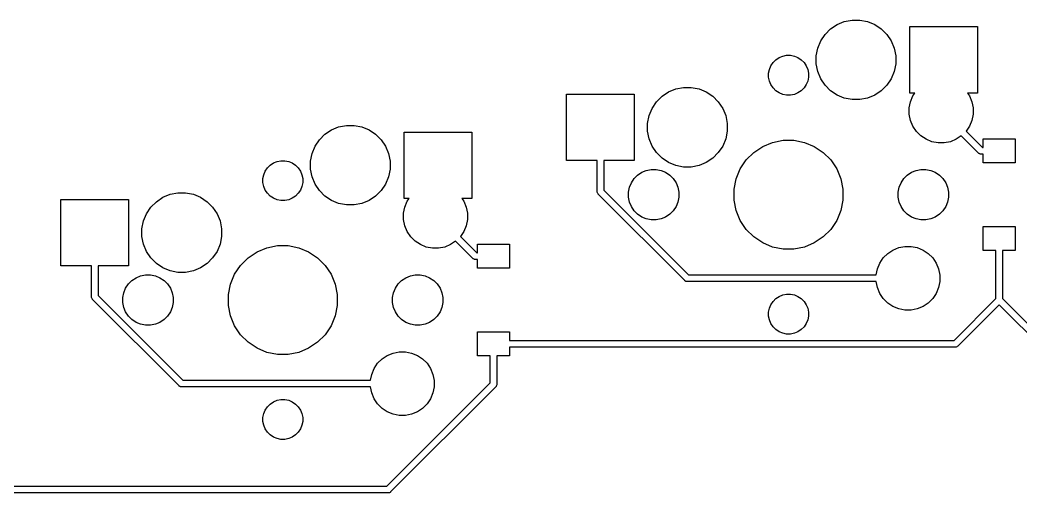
# Model space of a CAD drawing. Extents: x 52 to 337, y -160 to -34.
# Drawn here: x 98.05 to 135.76, y -91.41 to -73.59 of the extents above; entities that cross this region are included whole.
import ezdxf

# ---------------------------------------------------------------- set-up
doc = ezdxf.new("R2010")
doc.units = 0
doc.layers.add('BLACK', color=7, linetype='CONTINUOUS')

msp = doc.modelspace()

# ---------------------------------------------------------------- linework, layer by layer
at = {"layer": 'BLACK', "linetype": 'CONTINUOUS'}
for p, q in [((128.584, -73.9236), (128.829, -73.7595)), ((128.829, -73.7595), (129.102, -73.6464)), ((129.102, -73.6464), (129.392, -73.5887)), ((129.392, -73.5887), (129.688, -73.5887)), ((129.688, -73.5887), (129.978, -73.6464)), ((129.978, -73.6464), (130.251, -73.7595)), ((130.251, -73.7595), (130.496, -73.9236)), ((131.567, -76.3387), (131.567, -73.8387)), ((131.567, -73.8387), (134.117, -73.8387)), ((134.117, -73.8387), (134.117, -76.3387)), ((128.211, -74.3782), (128.375, -74.1326)), ((128.375, -74.1326), (128.584, -73.9236)), ((130.496, -73.9236), (130.705, -74.1326)), ((130.705, -74.1326), (130.869, -74.3782)), ((128.04, -74.941), (128.098, -74.6512)), ((128.098, -74.6512), (128.211, -74.3782)), ((130.869, -74.3782), (130.982, -74.6512)), ((130.982, -74.6512), (131.04, -74.941)), ((126.522, -75.0862), (126.645, -75.0041)), ((126.645, -75.0041), (126.781, -74.9476)), ((126.781, -74.9476), (126.926, -74.9188)), ((126.926, -74.9188), (127.074, -74.9188)), ((127.074, -74.9188), (127.219, -74.9476)), ((127.219, -74.9476), (127.355, -75.0041)), ((127.355, -75.0041), (127.478, -75.0862)), ((128.04, -75.2365), (128.04, -74.941)), ((131.04, -74.941), (131.04, -75.2365)), ((126.279, -75.45), (126.335, -75.3135)), ((126.335, -75.3135), (126.417, -75.1907)), ((126.417, -75.1907), (126.522, -75.0862)), ((127.478, -75.0862), (127.583, -75.1907)), ((127.583, -75.1907), (127.665, -75.3135)), ((127.665, -75.3135), (127.721, -75.45)), ((128.098, -75.5263), (128.04, -75.2365)), ((131.04, -75.2365), (130.982, -75.5263)), ((126.25, -75.5949), (126.279, -75.45)), ((126.25, -75.7426), (126.25, -75.5949)), ((126.279, -75.8875), (126.25, -75.7426)), ((127.721, -75.45), (127.75, -75.5949)), ((127.75, -75.7426), (127.721, -75.8875)), ((127.75, -75.5949), (127.75, -75.7426)), ((128.211, -75.7993), (128.098, -75.5263)), ((130.982, -75.5263), (130.869, -75.7993)), ((122.752, -76.1864), (123.042, -76.1287)), ((123.042, -76.1287), (123.338, -76.1287)), ((123.338, -76.1287), (123.628, -76.1864)), ((126.335, -76.024), (126.279, -75.8875)), ((126.417, -76.1468), (126.335, -76.024)), ((126.522, -76.2513), (126.417, -76.1468)), ((127.583, -76.1468), (127.478, -76.2513)), ((127.665, -76.024), (127.583, -76.1468)), ((127.721, -75.8875), (127.665, -76.024)), ((128.375, -76.0449), (128.211, -75.7993)), ((128.584, -76.2539), (128.375, -76.0449)), ((130.705, -76.0449), (130.496, -76.2539)), ((130.869, -75.7993), (130.705, -76.0449)), ((118.64, -78.8787), (118.64, -76.3787)), ((118.64, -76.3787), (121.19, -76.3787)), ((121.19, -76.3787), (121.19, -78.8787)), ((122.025, -76.6726), (122.234, -76.4636)), ((122.234, -76.4636), (122.479, -76.2995)), ((122.479, -76.2995), (122.752, -76.1864)), ((123.628, -76.1864), (123.901, -76.2995)), ((123.901, -76.2995), (124.146, -76.4636)), ((124.146, -76.4636), (124.355, -76.6726)), ((126.645, -76.3334), (126.522, -76.2513)), ((126.781, -76.3899), (126.645, -76.3334)), ((126.926, -76.4188), (126.781, -76.3899)), ((127.074, -76.4188), (126.926, -76.4188)), ((127.219, -76.3899), (127.074, -76.4188)), ((127.355, -76.3334), (127.219, -76.3899)), ((127.478, -76.2513), (127.355, -76.3334)), ((128.829, -76.418), (128.584, -76.2539)), ((129.102, -76.5311), (128.829, -76.418)), ((129.392, -76.5887), (129.102, -76.5311)), ((129.978, -76.5311), (129.688, -76.5887)), ((130.251, -76.418), (129.978, -76.5311)), ((130.496, -76.2539), (130.251, -76.418)), ((131.761, -76.3387), (131.567, -76.3387)), ((131.596, -76.6687), (131.687, -76.4503)), ((131.687, -76.4503), (131.761, -76.3387)), ((134.117, -76.3387), (133.739, -76.3387)), ((133.739, -76.3387), (133.813, -76.4503)), ((133.813, -76.4503), (133.904, -76.6687)), ((121.748, -77.1912), (121.861, -76.9182)), ((121.861, -76.9182), (122.025, -76.6726)), ((124.355, -76.6726), (124.519, -76.9182)), ((124.519, -76.9182), (124.632, -77.1912)), ((129.688, -76.5887), (129.392, -76.5887)), ((131.55, -76.9006), (131.596, -76.6687)), ((131.55, -77.1369), (131.55, -76.9006)), ((133.904, -76.6687), (133.95, -76.9006)), ((133.95, -76.9006), (133.95, -77.1369)), ((121.69, -77.481), (121.748, -77.1912)), ((124.632, -77.1912), (124.69, -77.481)), ((131.596, -77.3688), (131.55, -77.1369)), ((133.95, -77.1369), (133.904, -77.3688)), ((109.779, -77.7282), (110.052, -77.6151)), ((110.052, -77.6151), (110.342, -77.5575)), ((110.342, -77.5575), (110.638, -77.5575)), ((110.638, -77.5575), (110.928, -77.6151)), ((110.928, -77.6151), (111.201, -77.7282)), ((121.69, -77.7765), (121.69, -77.481)), ((124.69, -77.481), (124.69, -77.7765)), ((131.687, -77.5872), (131.596, -77.3688)), ((131.818, -77.7837), (131.687, -77.5872)), ((133.813, -77.5872), (133.686, -77.7779)), ((133.904, -77.3688), (133.813, -77.5872)), ((109.325, -78.1013), (109.534, -77.8924)), ((109.534, -77.8924), (109.779, -77.7282)), ((111.201, -77.7282), (111.446, -77.8924)), ((111.446, -77.8924), (111.655, -78.1013)), ((112.517, -80.3075), (112.517, -77.8075)), ((112.517, -77.8075), (115.067, -77.8075)), ((115.067, -77.8075), (115.067, -80.3075)), ((121.748, -78.0663), (121.69, -77.7765)), ((124.69, -77.7765), (124.632, -78.0663)), ((131.985, -77.9509), (131.818, -77.7837)), ((132.182, -78.0822), (131.985, -77.9509)), ((133.509, -77.9547), (133.318, -78.0822)), ((134.157, -78.6028), (133.509, -77.9547)), ((133.686, -77.7779), (134.302, -78.3937)), ((109.048, -78.62), (109.161, -78.347)), ((109.161, -78.347), (109.325, -78.1013)), ((111.655, -78.1013), (111.819, -78.347)), ((111.819, -78.347), (111.932, -78.62)), ((121.861, -78.3393), (121.748, -78.0663)), ((122.025, -78.5849), (121.861, -78.3393)), ((124.519, -78.3393), (124.355, -78.5849)), ((124.632, -78.0663), (124.519, -78.3393)), ((125.693, -78.5764), (126.029, -78.3521)), ((126.029, -78.3521), (126.402, -78.1975)), ((126.402, -78.1975), (126.798, -78.1187)), ((126.798, -78.1187), (127.202, -78.1187)), ((127.202, -78.1187), (127.598, -78.1975)), ((127.598, -78.1975), (127.971, -78.3521)), ((127.971, -78.3521), (128.307, -78.5764)), ((132.4, -78.1726), (132.182, -78.0822)), ((132.632, -78.2188), (132.4, -78.1726)), ((132.868, -78.2188), (132.632, -78.2188)), ((133.1, -78.1726), (132.868, -78.2188)), ((133.318, -78.0822), (133.1, -78.1726)), ((134.302, -78.3937), (134.338, -78.3937)), ((134.338, -78.3937), (134.338, -78.0687)), ((134.338, -78.0687), (135.537, -78.0687)), ((135.537, -78.0687), (135.537, -78.9688)), ((108.99, -78.9098), (109.048, -78.62)), ((111.932, -78.62), (111.99, -78.9098)), ((122.234, -78.7939), (122.025, -78.5849)), ((122.479, -78.958), (122.234, -78.7939)), ((124.146, -78.7939), (123.901, -78.958)), ((124.355, -78.5849), (124.146, -78.7939)), ((125.408, -78.862), (125.693, -78.5764)), ((128.307, -78.5764), (128.592, -78.862)), ((134.161, -78.6076), (134.157, -78.6028)), ((134.166, -78.6115), (134.161, -78.6076)), ((134.176, -78.62), (134.166, -78.6115)), ((134.166, -78.6115), (134.166, -78.6115)), ((134.18, -78.6232), (134.176, -78.62)), ((134.202, -78.6348), (134.18, -78.6232)), ((134.225, -78.6419), (134.202, -78.6348)), ((134.244, -78.6437), (134.225, -78.6419)), ((134.25, -78.6444), (134.244, -78.6437)), ((134.244, -78.6437), (134.244, -78.6437)), ((134.256, -78.6437), (134.25, -78.6444)), ((134.338, -78.6437), (134.256, -78.6437)), ((134.338, -78.9688), (134.338, -78.6437)), ((107.285, -79.2822), (107.367, -79.1594)), ((107.367, -79.1594), (107.472, -79.0549)), ((107.472, -79.0549), (107.595, -78.9729)), ((107.595, -78.9729), (107.731, -78.9163)), ((107.731, -78.9163), (107.876, -78.8875)), ((107.876, -78.8875), (108.024, -78.8875)), ((108.024, -78.8875), (108.169, -78.9163)), ((108.169, -78.9163), (108.305, -78.9729)), ((108.305, -78.9729), (108.428, -79.0549)), ((108.428, -79.0549), (108.533, -79.1594)), ((108.533, -79.1594), (108.615, -79.2822)), ((108.99, -79.2052), (108.99, -78.9098)), ((111.99, -78.9098), (111.99, -79.2052)), ((119.79, -78.8787), (118.64, -78.8787)), ((119.79, -80.0446), (119.79, -78.8787)), ((121.19, -78.8787), (120.04, -78.8787)), ((120.04, -78.8787), (120.04, -79.999)), ((122.752, -79.0711), (122.479, -78.958)), ((123.042, -79.1287), (122.752, -79.0711)), ((123.338, -79.1287), (123.042, -79.1287)), ((123.628, -79.0711), (123.338, -79.1287)), ((123.901, -78.958), (123.628, -79.0711)), ((125.183, -79.1977), (125.408, -78.862)), ((128.592, -78.862), (128.817, -79.1977)), ((135.537, -78.9688), (134.338, -78.9688)), ((107.2, -79.5636), (107.229, -79.4187)), ((107.2, -79.7114), (107.2, -79.5636)), ((107.229, -79.4187), (107.285, -79.2822)), ((108.615, -79.2822), (108.671, -79.4187)), ((108.671, -79.4187), (108.7, -79.5636)), ((108.7, -79.5636), (108.7, -79.7114)), ((109.048, -79.495), (108.99, -79.2052)), ((109.161, -79.768), (109.048, -79.495)), ((111.932, -79.495), (111.819, -79.768)), ((111.99, -79.2052), (111.932, -79.495)), ((121.078, -79.7188), (121.182, -79.5632)), ((121.182, -79.5632), (121.314, -79.4308)), ((121.314, -79.4308), (121.47, -79.3269)), ((121.47, -79.3269), (121.643, -79.2553)), ((121.643, -79.2553), (121.826, -79.2188)), ((121.826, -79.2188), (122.014, -79.2188)), ((122.014, -79.2188), (122.197, -79.2553)), ((122.197, -79.2553), (122.37, -79.3269)), ((122.37, -79.3269), (122.526, -79.4308)), ((122.526, -79.4308), (122.658, -79.5632)), ((122.658, -79.5632), (122.762, -79.7188)), ((125.029, -79.5708), (125.183, -79.1977)), ((128.817, -79.1977), (128.971, -79.5708)), ((131.238, -79.7188), (131.342, -79.5632)), ((131.342, -79.5632), (131.474, -79.4308)), ((131.474, -79.4308), (131.63, -79.3269)), ((131.63, -79.3269), (131.803, -79.2553)), ((131.803, -79.2553), (131.986, -79.2188)), ((131.986, -79.2188), (132.174, -79.2188)), ((132.174, -79.2188), (132.357, -79.2553)), ((132.357, -79.2553), (132.53, -79.3269)), ((132.53, -79.3269), (132.686, -79.4308)), ((132.686, -79.4308), (132.818, -79.5632)), ((132.818, -79.5632), (132.922, -79.7188)), ((107.229, -79.8563), (107.2, -79.7114)), ((107.285, -79.9928), (107.229, -79.8563)), ((108.671, -79.8563), (108.615, -79.9928)), ((108.7, -79.7114), (108.671, -79.8563)), ((109.325, -80.0137), (109.161, -79.768)), ((111.819, -79.768), (111.655, -80.0137)), ((120.97, -80.0752), (121.007, -79.8916)), ((121.007, -79.8916), (121.078, -79.7188)), ((122.762, -79.7188), (122.833, -79.8916)), ((122.833, -79.8916), (122.87, -80.0752)), ((124.95, -79.9668), (125.029, -79.5708)), ((128.971, -79.5708), (129.05, -79.9668)), ((131.13, -80.0752), (131.167, -79.8916)), ((131.167, -79.8916), (131.238, -79.7188)), ((132.922, -79.7188), (132.993, -79.8916)), ((132.993, -79.8916), (133.03, -80.0752)), ((103.184, -80.4324), (103.429, -80.2682)), ((103.429, -80.2682), (103.702, -80.1551)), ((103.702, -80.1551), (103.992, -80.0975)), ((103.992, -80.0975), (104.288, -80.0975)), ((104.288, -80.0975), (104.578, -80.1551)), ((104.578, -80.1551), (104.851, -80.2682)), ((104.851, -80.2682), (105.096, -80.4324)), ((107.367, -80.1156), (107.285, -79.9928)), ((107.472, -80.2201), (107.367, -80.1156)), ((107.595, -80.3021), (107.472, -80.2201)), ((107.731, -80.3587), (107.595, -80.3021)), ((108.305, -80.3021), (108.169, -80.3587)), ((108.428, -80.2201), (108.305, -80.3021)), ((108.533, -80.1156), (108.428, -80.2201)), ((108.615, -79.9928), (108.533, -80.1156)), ((109.534, -80.2226), (109.325, -80.0137)), ((109.779, -80.3868), (109.534, -80.2226)), ((111.446, -80.2226), (111.201, -80.3868)), ((111.655, -80.0137), (111.446, -80.2226)), ((112.711, -80.3075), (112.517, -80.3075)), ((112.637, -80.4191), (112.711, -80.3075)), ((115.067, -80.3075), (114.689, -80.3075)), ((114.689, -80.3075), (114.763, -80.4191)), ((119.789, -80.0508), (119.79, -80.0446)), ((119.79, -80.0569), (119.789, -80.0508)), ((119.792, -80.0753), (119.79, -80.0569)), ((119.79, -80.0569), (119.79, -80.0569)), ((119.799, -80.0988), (119.792, -80.0753)), ((119.811, -80.1205), (119.799, -80.0988)), ((119.826, -80.1396), (119.811, -80.1205)), ((119.831, -80.1435), (119.826, -80.1396)), ((123.09, -83.4028), (119.831, -80.1435)), ((120.04, -79.999), (123.235, -83.1937)), ((120.97, -80.2623), (120.97, -80.0752)), ((121.007, -80.4459), (120.97, -80.2623)), ((122.87, -80.2623), (122.833, -80.4459)), ((122.87, -80.0752), (122.87, -80.2623)), ((124.95, -80.3707), (124.95, -79.9668)), ((129.05, -79.9668), (129.05, -80.3707)), ((131.13, -80.2623), (131.13, -80.0752)), ((131.167, -80.4459), (131.13, -80.2623)), ((133.03, -80.2623), (132.993, -80.4459)), ((133.03, -80.0752), (133.03, -80.2623)), ((99.59, -82.8475), (99.59, -80.3475)), ((99.59, -80.3475), (102.14, -80.3475)), ((102.14, -80.3475), (102.14, -82.8475)), ((102.811, -80.887), (102.975, -80.6413)), ((102.975, -80.6413), (103.184, -80.4324)), ((105.096, -80.4324), (105.305, -80.6413)), ((105.305, -80.6413), (105.469, -80.887)), ((107.876, -80.3875), (107.731, -80.3587)), ((108.024, -80.3875), (107.876, -80.3875)), ((108.169, -80.3587), (108.024, -80.3875)), ((110.052, -80.4999), (109.779, -80.3868)), ((110.342, -80.5575), (110.052, -80.4999)), ((110.638, -80.5575), (110.342, -80.5575)), ((110.928, -80.4999), (110.638, -80.5575)), ((111.201, -80.3868), (110.928, -80.4999)), ((112.5, -80.8693), (112.546, -80.6375)), ((112.546, -80.6375), (112.637, -80.4191)), ((114.763, -80.4191), (114.854, -80.6375)), ((114.854, -80.6375), (114.9, -80.8693)), ((121.078, -80.6187), (121.007, -80.4459)), ((121.182, -80.7743), (121.078, -80.6187)), ((122.762, -80.6187), (122.658, -80.7743)), ((122.833, -80.4459), (122.762, -80.6187)), ((125.029, -80.7667), (124.95, -80.3707)), ((129.05, -80.3707), (128.971, -80.7667)), ((131.238, -80.6187), (131.167, -80.4459)), ((131.342, -80.7743), (131.238, -80.6187)), ((132.922, -80.6187), (132.818, -80.7743)), ((132.993, -80.4459), (132.922, -80.6187)), ((102.698, -81.16), (102.811, -80.887)), ((105.469, -80.887), (105.582, -81.16)), ((112.5, -81.1057), (112.5, -80.8693)), ((114.9, -80.8693), (114.9, -81.1057)), ((121.314, -80.9067), (121.182, -80.7743)), ((121.47, -81.0106), (121.314, -80.9067)), ((121.643, -81.0822), (121.47, -81.0106)), ((122.37, -81.0106), (122.197, -81.0822)), ((122.526, -80.9067), (122.37, -81.0106)), ((122.658, -80.7743), (122.526, -80.9067)), ((125.183, -81.1398), (125.029, -80.7667)), ((128.971, -80.7667), (128.817, -81.1398)), ((131.474, -80.9067), (131.342, -80.7743)), ((131.63, -81.0106), (131.474, -80.9067)), ((131.803, -81.0822), (131.63, -81.0106)), ((132.53, -81.0106), (132.357, -81.0822)), ((132.686, -80.9067), (132.53, -81.0106)), ((132.818, -80.7743), (132.686, -80.9067)), ((102.64, -81.4498), (102.698, -81.16)), ((102.64, -81.7452), (102.64, -81.4498)), ((105.582, -81.16), (105.64, -81.4498)), ((105.64, -81.4498), (105.64, -81.7452)), ((112.546, -81.3375), (112.5, -81.1057)), ((112.637, -81.5559), (112.546, -81.3375)), ((114.854, -81.3375), (114.763, -81.5559)), ((114.9, -81.1057), (114.854, -81.3375)), ((121.826, -81.1187), (121.643, -81.0822)), ((122.014, -81.1187), (121.826, -81.1187)), ((122.197, -81.0822), (122.014, -81.1187)), ((125.408, -81.4755), (125.183, -81.1398)), ((128.817, -81.1398), (128.592, -81.4755)), ((131.986, -81.1187), (131.803, -81.0822)), ((132.174, -81.1187), (131.986, -81.1187)), ((132.357, -81.0822), (132.174, -81.1187)), ((134.338, -82.2687), (134.338, -81.3687)), ((134.338, -81.3687), (135.537, -81.3687)), ((135.537, -81.3687), (135.537, -82.2687)), ((102.698, -82.035), (102.64, -81.7452)), ((105.64, -81.7452), (105.582, -82.035)), ((112.768, -81.7525), (112.637, -81.5559)), ((112.935, -81.9196), (112.768, -81.7525)), ((114.763, -81.5559), (114.636, -81.7467)), ((114.636, -81.7467), (115.252, -82.3625)), ((125.693, -81.7611), (125.408, -81.4755)), ((126.029, -81.9854), (125.693, -81.7611)), ((128.307, -81.7611), (127.971, -81.9854)), ((128.592, -81.4755), (128.307, -81.7611)), ((102.811, -82.308), (102.698, -82.035)), ((105.582, -82.035), (105.469, -82.308)), ((106.979, -82.3208), (107.352, -82.1663)), ((107.352, -82.1663), (107.748, -82.0875)), ((107.748, -82.0875), (108.152, -82.0875)), ((108.152, -82.0875), (108.548, -82.1663)), ((108.548, -82.1663), (108.921, -82.3208)), ((113.132, -82.0509), (112.935, -81.9196)), ((113.35, -82.1414), (113.132, -82.0509)), ((113.582, -82.1875), (113.35, -82.1414)), ((113.818, -82.1875), (113.582, -82.1875)), ((114.05, -82.1414), (113.818, -82.1875)), ((114.268, -82.0509), (114.05, -82.1414)), ((114.459, -81.9235), (114.268, -82.0509)), ((115.107, -82.5716), (114.459, -81.9235)), ((115.287, -82.3625), (115.287, -82.0375)), ((115.287, -82.0375), (116.487, -82.0375)), ((116.487, -82.0375), (116.487, -82.9375)), ((126.402, -82.14), (126.029, -81.9854)), ((126.798, -82.2188), (126.402, -82.14)), ((127.598, -82.14), (127.202, -82.2188)), ((127.971, -81.9854), (127.598, -82.14)), ((130.932, -82.2553), (131.15, -82.1649)), ((131.15, -82.1649), (131.382, -82.1187)), ((131.382, -82.1187), (131.618, -82.1187)), ((131.618, -82.1187), (131.85, -82.1649)), ((131.85, -82.1649), (132.068, -82.2553)), ((102.975, -82.5537), (102.811, -82.308)), ((103.184, -82.7626), (102.975, -82.5537)), ((105.305, -82.5537), (105.096, -82.7626)), ((105.469, -82.308), (105.305, -82.5537)), ((106.358, -82.8307), (106.643, -82.5452)), ((106.643, -82.5452), (106.979, -82.3208)), ((108.921, -82.3208), (109.257, -82.5452)), ((109.257, -82.5452), (109.542, -82.8307)), ((115.111, -82.5763), (115.107, -82.5716)), ((115.116, -82.5802), (115.111, -82.5763)), ((115.128, -82.5899), (115.116, -82.5802)), ((115.116, -82.5802), (115.116, -82.5802)), ((115.252, -82.3625), (115.287, -82.3625)), ((127.202, -82.2188), (126.798, -82.2188)), ((130.437, -82.7503), (130.568, -82.5538)), ((130.568, -82.5538), (130.735, -82.3866)), ((130.735, -82.3866), (130.932, -82.2553)), ((132.068, -82.2553), (132.265, -82.3866)), ((132.265, -82.3866), (132.432, -82.5538)), ((132.432, -82.5538), (132.563, -82.7503)), ((134.813, -82.2687), (134.338, -82.2687)), ((134.812, -84.0857), (134.813, -82.2687)), ((135.537, -82.2687), (135.062, -82.2687)), ((135.062, -82.2687), (135.062, -84.0857)), ((100.74, -82.8475), (99.59, -82.8475)), ((100.74, -84.0134), (100.74, -82.8475)), ((102.14, -82.8475), (100.99, -82.8475)), ((100.99, -82.8475), (100.99, -83.9677)), ((103.429, -82.9268), (103.184, -82.7626)), ((103.702, -83.0399), (103.429, -82.9268)), ((104.851, -82.9268), (104.578, -83.0399)), ((105.096, -82.7626), (104.851, -82.9268)), ((106.133, -83.1665), (106.358, -82.8307)), ((109.542, -82.8307), (109.767, -83.1665)), ((115.13, -82.5919), (115.128, -82.5899)), ((115.152, -82.6035), (115.13, -82.5919)), ((115.175, -82.6107), (115.152, -82.6035)), ((115.194, -82.6125), (115.175, -82.6107)), ((115.2, -82.6131), (115.194, -82.6125)), ((115.194, -82.6125), (115.194, -82.6125)), ((115.206, -82.6125), (115.2, -82.6131)), ((115.287, -82.6125), (115.206, -82.6125)), ((115.287, -82.9375), (115.287, -82.6125)), ((116.487, -82.9375), (115.287, -82.9375)), ((130.346, -82.9687), (130.437, -82.7503)), ((132.563, -82.7503), (132.654, -82.9687)), ((102.264, -83.3996), (102.42, -83.2956)), ((102.42, -83.2956), (102.593, -83.224)), ((102.593, -83.224), (102.776, -83.1875)), ((102.776, -83.1875), (102.964, -83.1875)), ((102.964, -83.1875), (103.147, -83.224)), ((103.147, -83.224), (103.32, -83.2956)), ((103.32, -83.2956), (103.476, -83.3996)), ((103.992, -83.0975), (103.702, -83.0399)), ((104.288, -83.0975), (103.992, -83.0975)), ((104.578, -83.0399), (104.288, -83.0975)), ((105.979, -83.5395), (106.133, -83.1665)), ((109.767, -83.1665), (109.921, -83.5395)), ((112.424, -83.3996), (112.58, -83.2956)), ((112.58, -83.2956), (112.753, -83.224)), ((112.753, -83.224), (112.936, -83.1875)), ((112.936, -83.1875), (113.124, -83.1875)), ((113.124, -83.1875), (113.307, -83.224)), ((113.307, -83.224), (113.48, -83.2956)), ((113.48, -83.2956), (113.636, -83.3996)), ((123.235, -83.1937), (130.301, -83.1937)), ((130.301, -83.1937), (130.346, -82.9687)), ((132.654, -82.9687), (132.7, -83.2006)), ((132.7, -83.2006), (132.7, -83.4369)), ((101.957, -83.8604), (102.028, -83.6875)), ((102.028, -83.6875), (102.132, -83.5319)), ((102.132, -83.5319), (102.264, -83.3996)), ((103.476, -83.3996), (103.608, -83.5319)), ((103.608, -83.5319), (103.712, -83.6875)), ((103.712, -83.6875), (103.783, -83.8604)), ((105.9, -83.9356), (105.979, -83.5395)), ((109.921, -83.5395), (110, -83.9356)), ((112.117, -83.8604), (112.188, -83.6875)), ((112.188, -83.6875), (112.292, -83.5319)), ((112.292, -83.5319), (112.424, -83.3996)), ((113.636, -83.3996), (113.768, -83.5319)), ((113.768, -83.5319), (113.872, -83.6875)), ((113.872, -83.6875), (113.943, -83.8604)), ((123.094, -83.4076), (123.09, -83.4028)), ((123.099, -83.4115), (123.094, -83.4076)), ((123.113, -83.4232), (123.099, -83.4115)), ((123.099, -83.4115), (123.099, -83.4115)), ((123.135, -83.4348), (123.113, -83.4232)), ((123.158, -83.4419), (123.135, -83.4348)), ((123.177, -83.4437), (123.158, -83.4419)), ((123.183, -83.4444), (123.177, -83.4437)), ((123.177, -83.4437), (123.177, -83.4437)), ((123.189, -83.4437), (123.183, -83.4444)), ((130.301, -83.4437), (123.189, -83.4437)), ((130.346, -83.6688), (130.301, -83.4437)), ((130.437, -83.8872), (130.346, -83.6688)), ((132.654, -83.6688), (132.563, -83.8872)), ((132.7, -83.4369), (132.654, -83.6688)), ((100.739, -84.0195), (100.74, -84.0134)), ((100.74, -84.0256), (100.739, -84.0195)), ((100.742, -84.044), (100.74, -84.0256)), ((100.74, -84.0256), (100.74, -84.0256)), ((100.749, -84.0676), (100.742, -84.044)), ((100.761, -84.0893), (100.749, -84.0676)), ((100.776, -84.1083), (100.761, -84.0893)), ((100.99, -83.9677), (104.185, -87.1625)), ((101.92, -84.0439), (101.957, -83.8604)), ((101.92, -84.2311), (101.92, -84.0439)), ((103.783, -83.8604), (103.82, -84.0439)), ((103.82, -84.0439), (103.82, -84.2311)), ((105.9, -84.3394), (105.9, -83.9356)), ((110, -83.9356), (110, -84.3394)), ((112.08, -84.0439), (112.117, -83.8604)), ((112.08, -84.2311), (112.08, -84.0439)), ((113.943, -83.8604), (113.98, -84.0439)), ((113.98, -84.0439), (113.98, -84.2311)), ((126.417, -84.1907), (126.522, -84.0862)), ((126.522, -84.0862), (126.645, -84.0041)), ((126.645, -84.0041), (126.781, -83.9476)), ((126.781, -83.9476), (126.926, -83.9188)), ((126.926, -83.9188), (127.074, -83.9188)), ((127.074, -83.9188), (127.219, -83.9476)), ((127.219, -83.9476), (127.355, -84.0041)), ((127.355, -84.0041), (127.478, -84.0862)), ((127.478, -84.0862), (127.583, -84.1907)), ((130.568, -84.0837), (130.437, -83.8872)), ((130.735, -84.2509), (130.568, -84.0837)), ((132.432, -84.0837), (132.265, -84.2509)), ((132.563, -83.8872), (132.432, -84.0837)), ((133.236, -85.6625), (134.812, -84.0857)), ((135.062, -84.0857), (140.564, -89.5875)), ((100.781, -84.1122), (100.776, -84.1083)), ((104.04, -87.3716), (100.781, -84.1122)), ((101.957, -84.4146), (101.92, -84.2311)), ((102.028, -84.5875), (101.957, -84.4146)), ((103.783, -84.4146), (103.712, -84.5875)), ((103.82, -84.2311), (103.783, -84.4146)), ((105.979, -84.7355), (105.9, -84.3394)), ((110, -84.3394), (109.921, -84.7355)), ((112.117, -84.4146), (112.08, -84.2311)), ((112.188, -84.5875), (112.117, -84.4146)), ((113.943, -84.4146), (113.872, -84.5875)), ((113.98, -84.2311), (113.943, -84.4146)), ((126.25, -84.5949), (126.279, -84.45)), ((126.279, -84.45), (126.335, -84.3135)), ((126.335, -84.3135), (126.417, -84.1907)), ((127.583, -84.1907), (127.665, -84.3135)), ((127.665, -84.3135), (127.721, -84.45)), ((127.721, -84.45), (127.75, -84.5949)), ((130.932, -84.3822), (130.735, -84.2509)), ((131.15, -84.4726), (130.932, -84.3822)), ((132.068, -84.3822), (131.85, -84.4726)), ((132.265, -84.2509), (132.068, -84.3822)), ((134.938, -84.3143), (133.38, -85.8715)), ((140.42, -89.7966), (134.938, -84.3143)), ((102.132, -84.7431), (102.028, -84.5875)), ((102.264, -84.8754), (102.132, -84.7431)), ((103.608, -84.7431), (103.476, -84.8754)), ((103.712, -84.5875), (103.608, -84.7431)), ((106.133, -85.1085), (105.979, -84.7355)), ((109.921, -84.7355), (109.767, -85.1085)), ((112.292, -84.7431), (112.188, -84.5875)), ((112.424, -84.8754), (112.292, -84.7431)), ((113.768, -84.7431), (113.636, -84.8754)), ((113.872, -84.5875), (113.768, -84.7431)), ((126.25, -84.7426), (126.25, -84.5949)), ((126.279, -84.8875), (126.25, -84.7426)), ((127.75, -84.7426), (127.721, -84.8875)), ((127.75, -84.5949), (127.75, -84.7426)), ((131.382, -84.5187), (131.15, -84.4726)), ((131.618, -84.5187), (131.382, -84.5187)), ((131.85, -84.4726), (131.618, -84.5187)), ((102.42, -84.9794), (102.264, -84.8754)), ((102.593, -85.051), (102.42, -84.9794)), ((102.776, -85.0875), (102.593, -85.051)), ((102.964, -85.0875), (102.776, -85.0875)), ((103.147, -85.051), (102.964, -85.0875)), ((103.32, -84.9794), (103.147, -85.051)), ((103.476, -84.8754), (103.32, -84.9794)), ((106.358, -85.4443), (106.133, -85.1085)), ((109.767, -85.1085), (109.542, -85.4443)), ((112.58, -84.9794), (112.424, -84.8754)), ((112.753, -85.051), (112.58, -84.9794)), ((112.936, -85.0875), (112.753, -85.051)), ((113.124, -85.0875), (112.936, -85.0875)), ((113.307, -85.051), (113.124, -85.0875)), ((113.48, -84.9794), (113.307, -85.051)), ((113.636, -84.8754), (113.48, -84.9794)), ((126.335, -85.024), (126.279, -84.8875)), ((126.417, -85.1468), (126.335, -85.024)), ((126.522, -85.2513), (126.417, -85.1468)), ((127.583, -85.1468), (127.478, -85.2513)), ((127.665, -85.024), (127.583, -85.1468)), ((127.721, -84.8875), (127.665, -85.024)), ((106.643, -85.7298), (106.358, -85.4443)), ((109.542, -85.4443), (109.257, -85.7298)), ((115.287, -86.2375), (115.287, -85.3375)), ((115.287, -85.3375), (116.487, -85.3375)), ((116.487, -85.3375), (116.487, -85.6625)), ((126.645, -85.3334), (126.522, -85.2513)), ((126.781, -85.3899), (126.645, -85.3334)), ((126.926, -85.4188), (126.781, -85.3899)), ((127.074, -85.4188), (126.926, -85.4188)), ((127.219, -85.3899), (127.074, -85.4188)), ((127.355, -85.3334), (127.219, -85.3899)), ((127.478, -85.2513), (127.355, -85.3334)), ((106.979, -85.9542), (106.643, -85.7298)), ((107.352, -86.1087), (106.979, -85.9542)), ((108.921, -85.9542), (108.548, -86.1087)), ((109.257, -85.7298), (108.921, -85.9542)), ((116.487, -85.6625), (133.236, -85.6625)), ((133.281, -85.9125), (116.487, -85.9125)), ((116.487, -85.9125), (116.487, -86.2375)), ((133.287, -85.9131), (133.281, -85.9125)), ((133.294, -85.9125), (133.287, -85.9131)), ((133.312, -85.9107), (133.294, -85.9125)), ((133.294, -85.9125), (133.294, -85.9125)), ((133.336, -85.9035), (133.312, -85.9107)), ((133.357, -85.8919), (133.336, -85.9035)), ((133.376, -85.8763), (133.357, -85.8919)), ((133.38, -85.8715), (133.376, -85.8763)), ((107.748, -86.1875), (107.352, -86.1087)), ((108.152, -86.1875), (107.748, -86.1875)), ((108.548, -86.1087), (108.152, -86.1875)), ((111.685, -86.3554), (111.882, -86.2241)), ((111.882, -86.2241), (112.1, -86.1336)), ((112.1, -86.1336), (112.332, -86.0875)), ((112.332, -86.0875), (112.568, -86.0875)), ((112.568, -86.0875), (112.8, -86.1336)), ((112.8, -86.1336), (113.018, -86.2241)), ((113.018, -86.2241), (113.215, -86.3554)), ((115.763, -86.2375), (115.287, -86.2375)), ((115.762, -87.2607), (115.763, -86.2375)), ((116.487, -86.2375), (116.012, -86.2375)), ((116.012, -86.2375), (116.012, -87.3064)), ((111.296, -86.9375), (111.387, -86.7191)), ((111.387, -86.7191), (111.518, -86.5225)), ((111.518, -86.5225), (111.685, -86.3554)), ((113.215, -86.3554), (113.382, -86.5225)), ((113.382, -86.5225), (113.513, -86.7191)), ((113.513, -86.7191), (113.604, -86.9375)), ((111.251, -87.1625), (111.296, -86.9375)), ((113.604, -86.9375), (113.65, -87.1693)), ((104.044, -87.3763), (104.04, -87.3716)), ((104.049, -87.3802), (104.044, -87.3763)), ((104.063, -87.3919), (104.049, -87.3802)), ((104.049, -87.3802), (104.049, -87.3802)), ((104.08, -87.4011), (104.063, -87.3919)), ((104.085, -87.4035), (104.08, -87.4011)), ((104.108, -87.4107), (104.085, -87.4035)), ((104.127, -87.4125), (104.108, -87.4107)), ((104.133, -87.4131), (104.127, -87.4125)), ((104.127, -87.4125), (104.127, -87.4125)), ((104.139, -87.4125), (104.133, -87.4131)), ((111.251, -87.4125), (104.139, -87.4125)), ((104.185, -87.1625), (111.251, -87.1625)), ((111.296, -87.6375), (111.251, -87.4125)), ((111.867, -91.1562), (115.762, -87.2607)), ((115.972, -87.4052), (112.011, -91.3653)), ((113.65, -87.4057), (113.604, -87.6375)), ((113.65, -87.1693), (113.65, -87.4057)), ((115.976, -87.4013), (115.972, -87.4052)), ((115.98, -87.3966), (115.976, -87.4013)), ((115.992, -87.3823), (115.98, -87.3966)), ((115.98, -87.3966), (115.98, -87.3966)), ((116.004, -87.3606), (115.992, -87.3823)), ((116.011, -87.337), (116.004, -87.3576)), ((116.004, -87.3576), (116.004, -87.3606)), ((116.012, -87.3186), (116.011, -87.337)), ((116.012, -87.3064), (116.013, -87.3125)), ((116.013, -87.3125), (116.012, -87.3186)), ((116.012, -87.3186), (116.012, -87.3186)), ((111.387, -87.8559), (111.296, -87.6375)), ((111.518, -88.0525), (111.387, -87.8559)), ((113.513, -87.8559), (113.382, -88.0525)), ((113.604, -87.6375), (113.513, -87.8559)), ((107.285, -88.2822), (107.367, -88.1594)), ((107.367, -88.1594), (107.472, -88.0549)), ((107.472, -88.0549), (107.595, -87.9729)), ((107.595, -87.9729), (107.731, -87.9163)), ((107.731, -87.9163), (107.876, -87.8875)), ((107.876, -87.8875), (108.024, -87.8875)), ((108.024, -87.8875), (108.169, -87.9163)), ((108.169, -87.9163), (108.305, -87.9729)), ((108.305, -87.9729), (108.428, -88.0549)), ((108.428, -88.0549), (108.533, -88.1594)), ((108.533, -88.1594), (108.615, -88.2822)), ((111.685, -88.2196), (111.518, -88.0525)), ((111.882, -88.3509), (111.685, -88.2196)), ((113.215, -88.2196), (113.018, -88.3509)), ((113.382, -88.0525), (113.215, -88.2196)), ((107.2, -88.5636), (107.229, -88.4187)), ((107.2, -88.7114), (107.2, -88.5636)), ((107.229, -88.4187), (107.285, -88.2822)), ((108.615, -88.2822), (108.671, -88.4187)), ((108.671, -88.4187), (108.7, -88.5636)), ((108.7, -88.5636), (108.7, -88.7114)), ((112.1, -88.4414), (111.882, -88.3509)), ((112.332, -88.4875), (112.1, -88.4414)), ((112.568, -88.4875), (112.332, -88.4875)), ((112.8, -88.4414), (112.568, -88.4875)), ((113.018, -88.3509), (112.8, -88.4414)), ((107.229, -88.8563), (107.2, -88.7114)), ((107.285, -88.9928), (107.229, -88.8563)), ((108.671, -88.8563), (108.615, -88.9928)), ((108.7, -88.7114), (108.671, -88.8563)), ((107.367, -89.1156), (107.285, -88.9928)), ((107.472, -89.2201), (107.367, -89.1156)), ((107.595, -89.3021), (107.472, -89.2201)), ((107.731, -89.3587), (107.595, -89.3021)), ((107.876, -89.3875), (107.731, -89.3587)), ((108.169, -89.3587), (108.024, -89.3875)), ((108.305, -89.3021), (108.169, -89.3587)), ((108.428, -89.2201), (108.305, -89.3021)), ((108.533, -89.1156), (108.428, -89.2201)), ((108.615, -88.9928), (108.533, -89.1156)), ((108.024, -89.3875), (107.876, -89.3875)), ((97.683, -91.1562), (111.867, -91.1562)), ((111.913, -91.4062), (97.6374, -91.4062)), ((111.919, -91.4069), (111.913, -91.4062)), ((111.925, -91.4062), (111.919, -91.4069)), ((111.943, -91.4044), (111.925, -91.4062)), ((111.925, -91.4062), (111.925, -91.4062)), ((111.967, -91.3973), (111.943, -91.4044)), ((111.989, -91.3857), (111.967, -91.3973)), ((112.008, -91.3701), (111.989, -91.3857)), ((112.011, -91.3653), (112.008, -91.3701))]:
    msp.add_line(p, q, dxfattribs=at)

doc.saveas('drawing.dxf')
